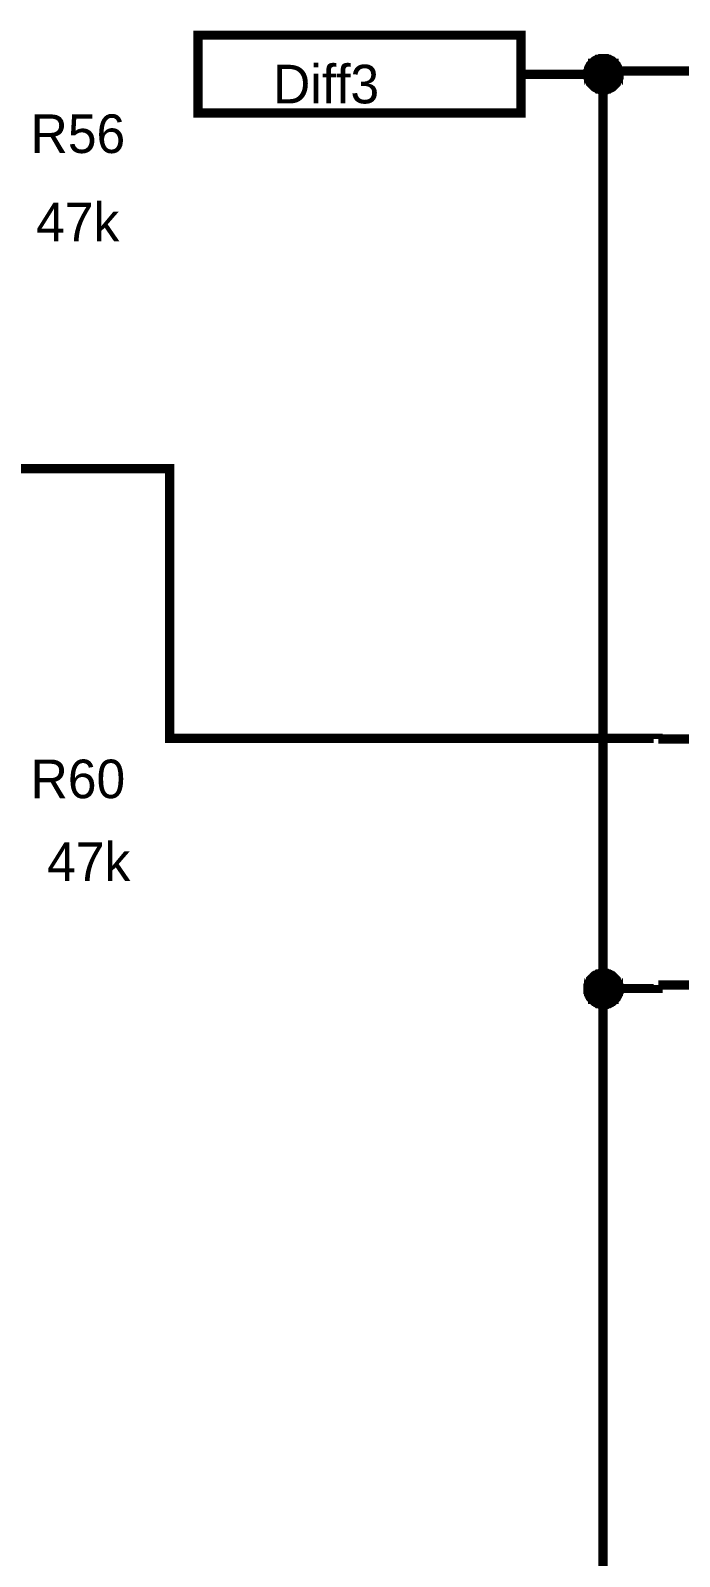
# Model space of a CAD drawing. Header units: millimetres. Extents: x 0 to 800, y 0 to 567.
# Drawn here: x 79.38 to 100.48, y 117.82 to 167.4 of the extents above; entities that cross this region are included whole.
import ezdxf

# ---------------------------------------------------------------- set-up
doc = ezdxf.new("R2010")
doc.units = ezdxf.units.MM
doc.layers.add('Sheet', color=255, linetype='Continuous')

msp = doc.modelspace()

# ---------------------------------------------------------------- linework, layer by layer
at = {"layer": 'Sheet'}
for points, const_width in [([(84.826, 164.721), (84.826, 167.252), (95.331, 167.252), (95.331, 164.721), (84.826, 164.721)], 0.3), ([(84.826, 167.252), (84.826, 164.721), (95.331, 164.721), (95.331, 167.252), (84.826, 167.252), (84.826, 167.252)], 0.0991)]:
    msp.add_lwpolyline(points, close=True, dxfattribs=dict(at, const_width=const_width))
for points, const_width in [([(97.504, 165.975), (97.504, 165.997), (97.504, 166.02), (97.504, 166.064), (97.504, 166.087), (97.526, 166.109), (97.526, 166.132), (97.526, 166.154), (97.549, 166.176), (97.549, 166.199), (97.571, 166.221), (97.571, 166.244), (97.593, 166.266), (97.593, 166.288), (97.616, 166.311), (97.638, 166.333), (97.661, 166.333), (97.661, 166.356), (97.683, 166.378), (97.705, 166.4), (97.728, 166.4), (97.75, 166.423), (97.773, 166.423), (97.795, 166.445), (97.795, 166.445), (97.817, 166.468), (97.862, 166.468), (97.885, 166.468), (97.907, 166.49), (97.929, 166.49), (97.952, 166.49), (97.974, 166.49), (97.997, 166.49)], 0.3), ([(97.504, 165.975), (97.504, 165.997), (97.504, 166.02), (97.504, 166.064), (97.504, 166.087), (97.526, 166.109), (97.526, 166.132), (97.526, 166.154), (97.549, 166.176), (97.549, 166.199), (97.571, 166.221), (97.571, 166.244), (97.593, 166.266), (97.593, 166.288), (97.616, 166.311), (97.638, 166.333), (97.661, 166.333), (97.661, 166.356), (97.683, 166.378), (97.705, 166.4), (97.728, 166.4), (97.75, 166.423), (97.773, 166.423), (97.795, 166.445), (97.795, 166.445), (97.817, 166.468), (97.862, 166.468), (97.885, 166.468), (97.907, 166.49), (97.929, 166.49), (97.952, 166.49), (97.974, 166.49), (97.997, 166.49)], 0.3), ([(97.504, 165.975), (97.504, 165.997), (97.504, 166.02), (97.504, 166.064), (97.504, 166.087), (97.526, 166.109), (97.526, 166.132), (97.526, 166.154), (97.549, 166.176), (97.549, 166.199), (97.571, 166.221), (97.571, 166.244), (97.593, 166.266), (97.593, 166.288), (97.616, 166.311), (97.638, 166.333), (97.661, 166.333), (97.661, 166.356), (97.683, 166.378), (97.705, 166.4), (97.728, 166.4), (97.75, 166.423), (97.773, 166.423), (97.795, 166.445), (97.795, 166.445), (97.817, 166.468), (97.862, 166.468), (97.885, 166.468), (97.907, 166.49), (97.929, 166.49), (97.952, 166.49), (97.974, 166.49), (97.997, 166.49)], 0.3), ([(97.504, 165.975), (97.504, 165.997), (97.504, 166.02), (97.504, 166.064), (97.504, 166.087), (97.526, 166.109), (97.526, 166.132), (97.526, 166.154), (97.549, 166.176), (97.549, 166.199), (97.571, 166.221), (97.571, 166.244), (97.593, 166.266), (97.593, 166.288), (97.616, 166.311), (97.638, 166.333), (97.661, 166.333), (97.661, 166.356), (97.683, 166.378), (97.705, 166.4), (97.728, 166.4), (97.75, 166.423), (97.773, 166.423), (97.795, 166.445), (97.795, 166.445), (97.817, 166.468), (97.862, 166.468), (97.885, 166.468), (97.907, 166.49), (97.929, 166.49), (97.952, 166.49), (97.974, 166.49), (97.997, 166.49)], 0.3), ([(97.997, 166.49), (97.997, 166.49)], 0.3), ([(97.997, 166.49), (98.019, 166.49), (98.041, 166.49), (98.086, 166.49), (98.109, 166.49), (98.131, 166.468), (98.153, 166.468), (98.176, 166.468), (98.198, 166.445), (98.221, 166.445), (98.243, 166.423), (98.265, 166.423), (98.288, 166.4), (98.31, 166.4), (98.333, 166.378), (98.355, 166.356), (98.355, 166.333), (98.377, 166.333), (98.4, 166.311), (98.422, 166.288), (98.422, 166.266), (98.445, 166.244), (98.445, 166.221), (98.467, 166.199), (98.467, 166.176), (98.489, 166.154), (98.489, 166.132), (98.489, 166.109), (98.512, 166.087), (98.512, 166.064), (98.512, 166.02), (98.512, 165.997), (98.512, 165.975)], 0.3), ([(97.997, 166.49), (97.997, 166.49)], 0.3), ([(97.997, 166.49), (98.019, 166.49), (98.041, 166.49), (98.086, 166.49), (98.109, 166.49), (98.131, 166.468), (98.153, 166.468), (98.176, 166.468), (98.198, 166.445), (98.221, 166.445), (98.243, 166.423), (98.265, 166.423), (98.288, 166.4), (98.31, 166.4), (98.333, 166.378), (98.355, 166.356), (98.355, 166.333), (98.377, 166.333), (98.4, 166.311), (98.422, 166.288), (98.422, 166.266), (98.445, 166.244), (98.445, 166.221), (98.467, 166.199), (98.467, 166.176), (98.489, 166.154), (98.489, 166.132), (98.489, 166.109), (98.512, 166.087), (98.512, 166.064), (98.512, 166.02), (98.512, 165.997), (98.512, 165.975)], 0.3), ([(97.997, 166.49), (97.997, 166.49)], 0.3), ([(97.997, 166.49), (98.019, 166.49), (98.041, 166.49), (98.086, 166.49), (98.109, 166.49), (98.131, 166.468), (98.153, 166.468), (98.176, 166.468), (98.198, 166.445), (98.221, 166.445), (98.243, 166.423), (98.265, 166.423), (98.288, 166.4), (98.31, 166.4), (98.333, 166.378), (98.355, 166.356), (98.355, 166.333), (98.377, 166.333), (98.4, 166.311), (98.422, 166.288), (98.422, 166.266), (98.445, 166.244), (98.445, 166.221), (98.467, 166.199), (98.467, 166.176), (98.489, 166.154), (98.489, 166.132), (98.489, 166.109), (98.512, 166.087), (98.512, 166.064), (98.512, 166.02), (98.512, 165.997), (98.512, 165.975)], 0.3), ([(97.997, 166.49), (97.997, 166.49)], 0.3), ([(97.997, 166.49), (98.019, 166.49), (98.041, 166.49), (98.086, 166.49), (98.109, 166.49), (98.131, 166.468), (98.153, 166.468), (98.176, 166.468), (98.198, 166.445), (98.221, 166.445), (98.243, 166.423), (98.265, 166.423), (98.288, 166.4), (98.31, 166.4), (98.333, 166.378), (98.355, 166.356), (98.355, 166.333), (98.377, 166.333), (98.4, 166.311), (98.422, 166.288), (98.422, 166.266), (98.445, 166.244), (98.445, 166.221), (98.467, 166.199), (98.467, 166.176), (98.489, 166.154), (98.489, 166.132), (98.489, 166.109), (98.512, 166.087), (98.512, 166.064), (98.512, 166.02), (98.512, 165.997), (98.512, 165.975)], 0.3), ([(95.331, 165.975), (97.997, 165.975), (98.265, 165.975), (98.265, 166.087), (103.552, 166.087)], 0.3), ([(97.997, 165.482), (97.974, 165.482), (97.952, 165.482), (97.929, 165.482), (97.907, 165.482), (97.885, 165.504), (97.862, 165.504), (97.817, 165.504), (97.795, 165.527), (97.795, 165.527), (97.773, 165.549), (97.75, 165.549), (97.728, 165.572), (97.705, 165.572), (97.683, 165.594), (97.661, 165.616), (97.661, 165.616), (97.638, 165.639), (97.616, 165.661), (97.593, 165.684), (97.593, 165.706), (97.571, 165.728), (97.571, 165.751), (97.549, 165.773), (97.549, 165.796), (97.526, 165.796), (97.526, 165.84), (97.526, 165.863), (97.504, 165.885), (97.504, 165.908), (97.504, 165.93), (97.504, 165.952), (97.504, 165.975)], 0.3), ([(97.504, 165.975), (97.504, 165.975)], 0.3), ([(97.997, 165.482), (97.974, 165.482), (97.952, 165.482), (97.929, 165.482), (97.907, 165.482), (97.885, 165.504), (97.862, 165.504), (97.817, 165.504), (97.795, 165.527), (97.795, 165.527), (97.773, 165.549), (97.75, 165.549), (97.728, 165.572), (97.705, 165.572), (97.683, 165.594), (97.661, 165.616), (97.661, 165.616), (97.638, 165.639), (97.616, 165.661), (97.593, 165.684), (97.593, 165.706), (97.571, 165.728), (97.571, 165.751), (97.549, 165.773), (97.549, 165.796), (97.526, 165.796), (97.526, 165.84), (97.526, 165.863), (97.504, 165.885), (97.504, 165.908), (97.504, 165.93), (97.504, 165.952), (97.504, 165.975)], 0.3), ([(97.504, 165.975), (97.504, 165.975)], 0.3), ([(97.997, 165.482), (97.974, 165.482), (97.952, 165.482), (97.929, 165.482), (97.907, 165.482), (97.885, 165.504), (97.862, 165.504), (97.817, 165.504), (97.795, 165.527), (97.795, 165.527), (97.773, 165.549), (97.75, 165.549), (97.728, 165.572), (97.705, 165.572), (97.683, 165.594), (97.661, 165.616), (97.661, 165.616), (97.638, 165.639), (97.616, 165.661), (97.593, 165.684), (97.593, 165.706), (97.571, 165.728), (97.571, 165.751), (97.549, 165.773), (97.549, 165.796), (97.526, 165.796), (97.526, 165.84), (97.526, 165.863), (97.504, 165.885), (97.504, 165.908), (97.504, 165.93), (97.504, 165.952), (97.504, 165.975)], 0.3), ([(97.504, 165.975), (97.504, 165.975)], 0.3), ([(97.997, 165.482), (97.974, 165.482), (97.952, 165.482), (97.929, 165.482), (97.907, 165.482), (97.885, 165.504), (97.862, 165.504), (97.817, 165.504), (97.795, 165.527), (97.795, 165.527), (97.773, 165.549), (97.75, 165.549), (97.728, 165.572), (97.705, 165.572), (97.683, 165.594), (97.661, 165.616), (97.661, 165.616), (97.638, 165.639), (97.616, 165.661), (97.593, 165.684), (97.593, 165.706), (97.571, 165.728), (97.571, 165.751), (97.549, 165.773), (97.549, 165.796), (97.526, 165.796), (97.526, 165.84), (97.526, 165.863), (97.504, 165.885), (97.504, 165.908), (97.504, 165.93), (97.504, 165.952), (97.504, 165.975)], 0.3), ([(97.504, 165.975), (97.504, 165.975)], 0.3), ([(97.504, 165.975), (97.504, 165.997), (97.504, 166.02), (97.504, 166.064), (97.504, 166.087), (97.526, 166.109), (97.526, 166.132), (97.526, 166.154), (97.549, 166.176), (97.549, 166.199), (97.571, 166.221), (97.571, 166.244), (97.593, 166.266), (97.593, 166.288), (97.616, 166.311), (97.638, 166.333), (97.661, 166.333), (97.661, 166.356), (97.683, 166.378), (97.705, 166.4), (97.728, 166.4), (97.75, 166.423), (97.773, 166.423), (97.795, 166.445), (97.795, 166.445), (97.817, 166.468), (97.862, 166.468), (97.885, 166.468), (97.907, 166.49), (97.929, 166.49), (97.952, 166.49), (97.974, 166.49), (97.997, 166.49)], 0.0991), ([(97.504, 165.975), (97.504, 165.997), (97.504, 166.02), (97.504, 166.064), (97.504, 166.087), (97.526, 166.109), (97.526, 166.132), (97.526, 166.154), (97.549, 166.176), (97.549, 166.199), (97.571, 166.221), (97.571, 166.244), (97.593, 166.266), (97.593, 166.288), (97.616, 166.311), (97.638, 166.333), (97.661, 166.333), (97.661, 166.356), (97.683, 166.378), (97.705, 166.4), (97.728, 166.4), (97.75, 166.423), (97.773, 166.423), (97.795, 166.445), (97.795, 166.445), (97.817, 166.468), (97.862, 166.468), (97.885, 166.468), (97.907, 166.49), (97.929, 166.49), (97.952, 166.49), (97.974, 166.49), (97.997, 166.49)], 0.0991), ([(97.504, 165.975), (97.504, 165.997), (97.504, 166.02), (97.504, 166.064), (97.504, 166.087), (97.526, 166.109), (97.526, 166.132), (97.526, 166.154), (97.549, 166.176), (97.549, 166.199), (97.571, 166.221), (97.571, 166.244), (97.593, 166.266), (97.593, 166.288), (97.616, 166.311), (97.638, 166.333), (97.661, 166.333), (97.661, 166.356), (97.683, 166.378), (97.705, 166.4), (97.728, 166.4), (97.75, 166.423), (97.773, 166.423), (97.795, 166.445), (97.795, 166.445), (97.817, 166.468), (97.862, 166.468), (97.885, 166.468), (97.907, 166.49), (97.929, 166.49), (97.952, 166.49), (97.974, 166.49), (97.997, 166.49)], 0.0991), ([(97.504, 165.975), (97.504, 165.997), (97.504, 166.02), (97.504, 166.064), (97.504, 166.087), (97.526, 166.109), (97.526, 166.132), (97.526, 166.154), (97.549, 166.176), (97.549, 166.199), (97.571, 166.221), (97.571, 166.244), (97.593, 166.266), (97.593, 166.288), (97.616, 166.311), (97.638, 166.333), (97.661, 166.333), (97.661, 166.356), (97.683, 166.378), (97.705, 166.4), (97.728, 166.4), (97.75, 166.423), (97.773, 166.423), (97.795, 166.445), (97.795, 166.445), (97.817, 166.468), (97.862, 166.468), (97.885, 166.468), (97.907, 166.49), (97.929, 166.49), (97.952, 166.49), (97.974, 166.49), (97.997, 166.49)], 0.0991), ([(98.512, 165.975), (98.512, 165.952), (98.512, 165.93), (98.512, 165.908), (98.512, 165.885), (98.489, 165.863), (98.489, 165.84), (98.489, 165.796), (98.467, 165.796), (98.467, 165.773), (98.445, 165.751), (98.445, 165.728), (98.422, 165.706), (98.422, 165.684), (98.4, 165.661), (98.377, 165.639), (98.355, 165.616), (98.355, 165.616), (98.333, 165.594), (98.31, 165.572), (98.288, 165.572), (98.265, 165.549), (98.243, 165.549), (98.221, 165.527), (98.198, 165.527), (98.176, 165.504), (98.153, 165.504), (98.131, 165.504), (98.109, 165.482), (98.086, 165.482), (98.041, 165.482), (98.019, 165.482), (97.997, 165.482)], 0.3), ([(97.997, 165.975), (97.997, 136.274)], 0.3), ([(98.512, 165.975), (98.512, 165.952), (98.512, 165.93), (98.512, 165.908), (98.512, 165.885), (98.489, 165.863), (98.489, 165.84), (98.489, 165.796), (98.467, 165.796), (98.467, 165.773), (98.445, 165.751), (98.445, 165.728), (98.422, 165.706), (98.422, 165.684), (98.4, 165.661), (98.377, 165.639), (98.355, 165.616), (98.355, 165.616), (98.333, 165.594), (98.31, 165.572), (98.288, 165.572), (98.265, 165.549), (98.243, 165.549), (98.221, 165.527), (98.198, 165.527), (98.176, 165.504), (98.153, 165.504), (98.131, 165.504), (98.109, 165.482), (98.086, 165.482), (98.041, 165.482), (98.019, 165.482), (97.997, 165.482)], 0.3), ([(98.512, 165.975), (98.512, 165.952), (98.512, 165.93), (98.512, 165.908), (98.512, 165.885), (98.489, 165.863), (98.489, 165.84), (98.489, 165.796), (98.467, 165.796), (98.467, 165.773), (98.445, 165.751), (98.445, 165.728), (98.422, 165.706), (98.422, 165.684), (98.4, 165.661), (98.377, 165.639), (98.355, 165.616), (98.355, 165.616), (98.333, 165.594), (98.31, 165.572), (98.288, 165.572), (98.265, 165.549), (98.243, 165.549), (98.221, 165.527), (98.198, 165.527), (98.176, 165.504), (98.153, 165.504), (98.131, 165.504), (98.109, 165.482), (98.086, 165.482), (98.041, 165.482), (98.019, 165.482), (97.997, 165.482)], 0.3), ([(98.512, 165.975), (98.512, 165.952), (98.512, 165.93), (98.512, 165.908), (98.512, 165.885), (98.489, 165.863), (98.489, 165.84), (98.489, 165.796), (98.467, 165.796), (98.467, 165.773), (98.445, 165.751), (98.445, 165.728), (98.422, 165.706), (98.422, 165.684), (98.4, 165.661), (98.377, 165.639), (98.355, 165.616), (98.355, 165.616), (98.333, 165.594), (98.31, 165.572), (98.288, 165.572), (98.265, 165.549), (98.243, 165.549), (98.221, 165.527), (98.198, 165.527), (98.176, 165.504), (98.153, 165.504), (98.131, 165.504), (98.109, 165.482), (98.086, 165.482), (98.041, 165.482), (98.019, 165.482), (97.997, 165.482)], 0.3), ([(97.997, 166.49), (97.997, 166.49)], 0.0991), ([(97.997, 166.49), (98.019, 166.49), (98.041, 166.49), (98.086, 166.49), (98.109, 166.49), (98.131, 166.468), (98.153, 166.468), (98.176, 166.468), (98.198, 166.445), (98.221, 166.445), (98.243, 166.423), (98.265, 166.423), (98.288, 166.4), (98.31, 166.4), (98.333, 166.378), (98.355, 166.356), (98.355, 166.333), (98.377, 166.333), (98.4, 166.311), (98.422, 166.288), (98.422, 166.266), (98.445, 166.244), (98.445, 166.221), (98.467, 166.199), (98.467, 166.176), (98.489, 166.154), (98.489, 166.132), (98.489, 166.109), (98.512, 166.087), (98.512, 166.064), (98.512, 166.02), (98.512, 165.997), (98.512, 165.975)], 0.0991), ([(97.997, 166.49), (97.997, 166.49)], 0.0991), ([(97.997, 166.49), (98.019, 166.49), (98.041, 166.49), (98.086, 166.49), (98.109, 166.49), (98.131, 166.468), (98.153, 166.468), (98.176, 166.468), (98.198, 166.445), (98.221, 166.445), (98.243, 166.423), (98.265, 166.423), (98.288, 166.4), (98.31, 166.4), (98.333, 166.378), (98.355, 166.356), (98.355, 166.333), (98.377, 166.333), (98.4, 166.311), (98.422, 166.288), (98.422, 166.266), (98.445, 166.244), (98.445, 166.221), (98.467, 166.199), (98.467, 166.176), (98.489, 166.154), (98.489, 166.132), (98.489, 166.109), (98.512, 166.087), (98.512, 166.064), (98.512, 166.02), (98.512, 165.997), (98.512, 165.975)], 0.0991), ([(97.997, 166.49), (97.997, 166.49)], 0.0991), ([(97.997, 166.49), (98.019, 166.49), (98.041, 166.49), (98.086, 166.49), (98.109, 166.49), (98.131, 166.468), (98.153, 166.468), (98.176, 166.468), (98.198, 166.445), (98.221, 166.445), (98.243, 166.423), (98.265, 166.423), (98.288, 166.4), (98.31, 166.4), (98.333, 166.378), (98.355, 166.356), (98.355, 166.333), (98.377, 166.333), (98.4, 166.311), (98.422, 166.288), (98.422, 166.266), (98.445, 166.244), (98.445, 166.221), (98.467, 166.199), (98.467, 166.176), (98.489, 166.154), (98.489, 166.132), (98.489, 166.109), (98.512, 166.087), (98.512, 166.064), (98.512, 166.02), (98.512, 165.997), (98.512, 165.975)], 0.0991), ([(97.997, 166.49), (97.997, 166.49)], 0.0991), ([(97.997, 166.49), (98.019, 166.49), (98.041, 166.49), (98.086, 166.49), (98.109, 166.49), (98.131, 166.468), (98.153, 166.468), (98.176, 166.468), (98.198, 166.445), (98.221, 166.445), (98.243, 166.423), (98.265, 166.423), (98.288, 166.4), (98.31, 166.4), (98.333, 166.378), (98.355, 166.356), (98.355, 166.333), (98.377, 166.333), (98.4, 166.311), (98.422, 166.288), (98.422, 166.266), (98.445, 166.244), (98.445, 166.221), (98.467, 166.199), (98.467, 166.176), (98.489, 166.154), (98.489, 166.132), (98.489, 166.109), (98.512, 166.087), (98.512, 166.064), (98.512, 166.02), (98.512, 165.997), (98.512, 165.975)], 0.0991), ([(98.512, 165.975), (98.512, 165.975), (98.512, 165.975), (98.512, 165.975), (98.512, 165.975), (98.512, 165.975), (98.512, 165.975), (98.512, 165.975), (98.512, 165.975), (98.512, 165.975), (98.512, 165.975), (98.512, 165.975), (98.512, 165.975), (98.512, 165.975), (98.512, 165.975), (98.512, 165.975), (98.512, 165.975), (98.512, 165.975), (98.512, 165.975), (98.512, 165.975), (98.512, 165.975), (98.512, 165.975), (98.512, 165.975), (98.512, 165.975), (98.512, 165.975), (98.512, 165.975), (98.512, 165.975), (98.512, 165.975), (98.512, 165.975), (98.512, 165.975), (98.512, 165.975), (98.512, 165.975), (98.512, 165.975)], 0.3), ([(98.512, 165.975), (98.512, 165.975)], 0.3), ([(98.512, 165.975), (98.512, 165.975), (98.512, 165.975), (98.512, 165.975), (98.512, 165.975), (98.512, 165.975), (98.512, 165.975), (98.512, 165.975), (98.512, 165.975), (98.512, 165.975), (98.512, 165.975), (98.512, 165.975), (98.512, 165.975), (98.512, 165.975), (98.512, 165.975), (98.512, 165.975), (98.512, 165.975), (98.512, 165.975), (98.512, 165.975), (98.512, 165.975), (98.512, 165.975), (98.512, 165.975), (98.512, 165.975), (98.512, 165.975), (98.512, 165.975), (98.512, 165.975), (98.512, 165.975), (98.512, 165.975), (98.512, 165.975), (98.512, 165.975), (98.512, 165.975), (98.512, 165.975), (98.512, 165.975)], 0.3), ([(98.512, 165.975), (98.512, 165.975)], 0.3), ([(98.512, 165.975), (98.512, 165.975), (98.512, 165.975), (98.512, 165.975), (98.512, 165.975), (98.512, 165.975), (98.512, 165.975), (98.512, 165.975), (98.512, 165.975), (98.512, 165.975), (98.512, 165.975), (98.512, 165.975), (98.512, 165.975), (98.512, 165.975), (98.512, 165.975), (98.512, 165.975), (98.512, 165.975), (98.512, 165.975), (98.512, 165.975), (98.512, 165.975), (98.512, 165.975), (98.512, 165.975), (98.512, 165.975), (98.512, 165.975), (98.512, 165.975), (98.512, 165.975), (98.512, 165.975), (98.512, 165.975), (98.512, 165.975), (98.512, 165.975), (98.512, 165.975), (98.512, 165.975), (98.512, 165.975)], 0.3), ([(98.512, 165.975), (98.512, 165.975)], 0.3), ([(98.512, 165.975), (98.512, 165.975), (98.512, 165.975), (98.512, 165.975), (98.512, 165.975), (98.512, 165.975), (98.512, 165.975), (98.512, 165.975), (98.512, 165.975), (98.512, 165.975), (98.512, 165.975), (98.512, 165.975), (98.512, 165.975), (98.512, 165.975), (98.512, 165.975), (98.512, 165.975), (98.512, 165.975), (98.512, 165.975), (98.512, 165.975), (98.512, 165.975), (98.512, 165.975), (98.512, 165.975), (98.512, 165.975), (98.512, 165.975), (98.512, 165.975), (98.512, 165.975), (98.512, 165.975), (98.512, 165.975), (98.512, 165.975), (98.512, 165.975), (98.512, 165.975), (98.512, 165.975), (98.512, 165.975)], 0.3), ([(98.512, 165.975), (98.512, 165.975)], 0.3), ([(97.997, 165.482), (97.974, 165.482), (97.952, 165.482), (97.929, 165.482), (97.907, 165.482), (97.885, 165.504), (97.862, 165.504), (97.817, 165.504), (97.795, 165.527), (97.795, 165.527), (97.773, 165.549), (97.75, 165.549), (97.728, 165.572), (97.705, 165.572), (97.683, 165.594), (97.661, 165.616), (97.661, 165.616), (97.638, 165.639), (97.616, 165.661), (97.593, 165.684), (97.593, 165.706), (97.571, 165.728), (97.571, 165.751), (97.549, 165.773), (97.549, 165.796), (97.526, 165.796), (97.526, 165.84), (97.526, 165.863), (97.504, 165.885), (97.504, 165.908), (97.504, 165.93), (97.504, 165.952), (97.504, 165.975)], 0.0991), ([(97.504, 165.975), (97.504, 165.975)], 0.0991), ([(97.997, 165.482), (97.974, 165.482), (97.952, 165.482), (97.929, 165.482), (97.907, 165.482), (97.885, 165.504), (97.862, 165.504), (97.817, 165.504), (97.795, 165.527), (97.795, 165.527), (97.773, 165.549), (97.75, 165.549), (97.728, 165.572), (97.705, 165.572), (97.683, 165.594), (97.661, 165.616), (97.661, 165.616), (97.638, 165.639), (97.616, 165.661), (97.593, 165.684), (97.593, 165.706), (97.571, 165.728), (97.571, 165.751), (97.549, 165.773), (97.549, 165.796), (97.526, 165.796), (97.526, 165.84), (97.526, 165.863), (97.504, 165.885), (97.504, 165.908), (97.504, 165.93), (97.504, 165.952), (97.504, 165.975)], 0.0991), ([(97.504, 165.975), (97.504, 165.975)], 0.0991), ([(97.997, 165.482), (97.974, 165.482), (97.952, 165.482), (97.929, 165.482), (97.907, 165.482), (97.885, 165.504), (97.862, 165.504), (97.817, 165.504), (97.795, 165.527), (97.795, 165.527), (97.773, 165.549), (97.75, 165.549), (97.728, 165.572), (97.705, 165.572), (97.683, 165.594), (97.661, 165.616), (97.661, 165.616), (97.638, 165.639), (97.616, 165.661), (97.593, 165.684), (97.593, 165.706), (97.571, 165.728), (97.571, 165.751), (97.549, 165.773), (97.549, 165.796), (97.526, 165.796), (97.526, 165.84), (97.526, 165.863), (97.504, 165.885), (97.504, 165.908), (97.504, 165.93), (97.504, 165.952), (97.504, 165.975)], 0.0991), ([(97.504, 165.975), (97.504, 165.975)], 0.0991), ([(97.997, 165.482), (97.974, 165.482), (97.952, 165.482), (97.929, 165.482), (97.907, 165.482), (97.885, 165.504), (97.862, 165.504), (97.817, 165.504), (97.795, 165.527), (97.795, 165.527), (97.773, 165.549), (97.75, 165.549), (97.728, 165.572), (97.705, 165.572), (97.683, 165.594), (97.661, 165.616), (97.661, 165.616), (97.638, 165.639), (97.616, 165.661), (97.593, 165.684), (97.593, 165.706), (97.571, 165.728), (97.571, 165.751), (97.549, 165.773), (97.549, 165.796), (97.526, 165.796), (97.526, 165.84), (97.526, 165.863), (97.504, 165.885), (97.504, 165.908), (97.504, 165.93), (97.504, 165.952), (97.504, 165.975)], 0.0991), ([(97.504, 165.975), (97.504, 165.975)], 0.0991), ([(98.512, 165.975), (98.512, 165.952), (98.512, 165.93), (98.512, 165.908), (98.512, 165.885), (98.489, 165.863), (98.489, 165.84), (98.489, 165.796), (98.467, 165.796), (98.467, 165.773), (98.445, 165.751), (98.445, 165.728), (98.422, 165.706), (98.422, 165.684), (98.4, 165.661), (98.377, 165.639), (98.355, 165.616), (98.355, 165.616), (98.333, 165.594), (98.31, 165.572), (98.288, 165.572), (98.265, 165.549), (98.243, 165.549), (98.221, 165.527), (98.198, 165.527), (98.176, 165.504), (98.153, 165.504), (98.131, 165.504), (98.109, 165.482), (98.086, 165.482), (98.041, 165.482), (98.019, 165.482), (97.997, 165.482)], 0.0991), ([(98.512, 165.975), (98.512, 165.952), (98.512, 165.93), (98.512, 165.908), (98.512, 165.885), (98.489, 165.863), (98.489, 165.84), (98.489, 165.796), (98.467, 165.796), (98.467, 165.773), (98.445, 165.751), (98.445, 165.728), (98.422, 165.706), (98.422, 165.684), (98.4, 165.661), (98.377, 165.639), (98.355, 165.616), (98.355, 165.616), (98.333, 165.594), (98.31, 165.572), (98.288, 165.572), (98.265, 165.549), (98.243, 165.549), (98.221, 165.527), (98.198, 165.527), (98.176, 165.504), (98.153, 165.504), (98.131, 165.504), (98.109, 165.482), (98.086, 165.482), (98.041, 165.482), (98.019, 165.482), (97.997, 165.482)], 0.0991), ([(98.512, 165.975), (98.512, 165.952), (98.512, 165.93), (98.512, 165.908), (98.512, 165.885), (98.489, 165.863), (98.489, 165.84), (98.489, 165.796), (98.467, 165.796), (98.467, 165.773), (98.445, 165.751), (98.445, 165.728), (98.422, 165.706), (98.422, 165.684), (98.4, 165.661), (98.377, 165.639), (98.355, 165.616), (98.355, 165.616), (98.333, 165.594), (98.31, 165.572), (98.288, 165.572), (98.265, 165.549), (98.243, 165.549), (98.221, 165.527), (98.198, 165.527), (98.176, 165.504), (98.153, 165.504), (98.131, 165.504), (98.109, 165.482), (98.086, 165.482), (98.041, 165.482), (98.019, 165.482), (97.997, 165.482)], 0.0991), ([(98.512, 165.975), (98.512, 165.952), (98.512, 165.93), (98.512, 165.908), (98.512, 165.885), (98.489, 165.863), (98.489, 165.84), (98.489, 165.796), (98.467, 165.796), (98.467, 165.773), (98.445, 165.751), (98.445, 165.728), (98.422, 165.706), (98.422, 165.684), (98.4, 165.661), (98.377, 165.639), (98.355, 165.616), (98.355, 165.616), (98.333, 165.594), (98.31, 165.572), (98.288, 165.572), (98.265, 165.549), (98.243, 165.549), (98.221, 165.527), (98.198, 165.527), (98.176, 165.504), (98.153, 165.504), (98.131, 165.504), (98.109, 165.482), (98.086, 165.482), (98.041, 165.482), (98.019, 165.482), (97.997, 165.482)], 0.0991), ([(98.512, 165.975), (98.512, 165.975), (98.512, 165.975), (98.512, 165.975), (98.512, 165.975), (98.512, 165.975), (98.512, 165.975), (98.512, 165.975), (98.512, 165.975), (98.512, 165.975), (98.512, 165.975), (98.512, 165.975), (98.512, 165.975), (98.512, 165.975), (98.512, 165.975), (98.512, 165.975), (98.512, 165.975), (98.512, 165.975), (98.512, 165.975), (98.512, 165.975), (98.512, 165.975), (98.512, 165.975), (98.512, 165.975), (98.512, 165.975), (98.512, 165.975), (98.512, 165.975), (98.512, 165.975), (98.512, 165.975), (98.512, 165.975), (98.512, 165.975), (98.512, 165.975), (98.512, 165.975), (98.512, 165.975)], 0.0991), ([(98.512, 165.975), (98.512, 165.975)], 0.0991), ([(98.512, 165.975), (98.512, 165.975), (98.512, 165.975), (98.512, 165.975), (98.512, 165.975), (98.512, 165.975), (98.512, 165.975), (98.512, 165.975), (98.512, 165.975), (98.512, 165.975), (98.512, 165.975), (98.512, 165.975), (98.512, 165.975), (98.512, 165.975), (98.512, 165.975), (98.512, 165.975), (98.512, 165.975), (98.512, 165.975), (98.512, 165.975), (98.512, 165.975), (98.512, 165.975), (98.512, 165.975), (98.512, 165.975), (98.512, 165.975), (98.512, 165.975), (98.512, 165.975), (98.512, 165.975), (98.512, 165.975), (98.512, 165.975), (98.512, 165.975), (98.512, 165.975), (98.512, 165.975), (98.512, 165.975)], 0.0991), ([(98.512, 165.975), (98.512, 165.975)], 0.0991), ([(98.512, 165.975), (98.512, 165.975), (98.512, 165.975), (98.512, 165.975), (98.512, 165.975), (98.512, 165.975), (98.512, 165.975), (98.512, 165.975), (98.512, 165.975), (98.512, 165.975), (98.512, 165.975), (98.512, 165.975), (98.512, 165.975), (98.512, 165.975), (98.512, 165.975), (98.512, 165.975), (98.512, 165.975), (98.512, 165.975), (98.512, 165.975), (98.512, 165.975), (98.512, 165.975), (98.512, 165.975), (98.512, 165.975), (98.512, 165.975), (98.512, 165.975), (98.512, 165.975), (98.512, 165.975), (98.512, 165.975), (98.512, 165.975), (98.512, 165.975), (98.512, 165.975), (98.512, 165.975), (98.512, 165.975)], 0.0991), ([(98.512, 165.975), (98.512, 165.975)], 0.0991), ([(98.512, 165.975), (98.512, 165.975), (98.512, 165.975), (98.512, 165.975), (98.512, 165.975), (98.512, 165.975), (98.512, 165.975), (98.512, 165.975), (98.512, 165.975), (98.512, 165.975), (98.512, 165.975), (98.512, 165.975), (98.512, 165.975), (98.512, 165.975), (98.512, 165.975), (98.512, 165.975), (98.512, 165.975), (98.512, 165.975), (98.512, 165.975), (98.512, 165.975), (98.512, 165.975), (98.512, 165.975), (98.512, 165.975), (98.512, 165.975), (98.512, 165.975), (98.512, 165.975), (98.512, 165.975), (98.512, 165.975), (98.512, 165.975), (98.512, 165.975), (98.512, 165.975), (98.512, 165.975), (98.512, 165.975)], 0.0991), ([(98.512, 165.975), (98.512, 165.975)], 0.0991), ([(99.789, 144.382), (99.789, 144.405), (83.907, 144.405), (83.907, 153.163), (77.837, 153.163)], 0.3), ([(104.291, 144.382), (99.789, 144.382)], 0.3), ([(97.504, 136.274), (97.504, 136.296), (97.504, 136.319), (97.504, 136.341), (97.504, 136.364), (97.526, 136.386), (97.526, 136.408), (97.526, 136.453), (97.549, 136.453), (97.549, 136.476), (97.571, 136.498), (97.571, 136.52), (97.593, 136.543), (97.593, 136.565), (97.616, 136.588), (97.638, 136.61), (97.661, 136.632), (97.661, 136.632), (97.683, 136.655), (97.705, 136.677), (97.728, 136.677), (97.75, 136.7), (97.773, 136.7), (97.795, 136.722), (97.795, 136.722), (97.817, 136.744), (97.862, 136.744), (97.885, 136.744), (97.907, 136.767), (97.929, 136.767), (97.952, 136.767), (97.974, 136.767), (97.997, 136.767)], 0.3), ([(97.504, 136.274), (97.504, 136.296), (97.504, 136.319), (97.504, 136.341), (97.504, 136.364), (97.526, 136.386), (97.526, 136.408), (97.526, 136.453), (97.549, 136.453), (97.549, 136.476), (97.571, 136.498), (97.571, 136.52), (97.593, 136.543), (97.593, 136.565), (97.616, 136.588), (97.638, 136.61), (97.661, 136.632), (97.661, 136.632), (97.683, 136.655), (97.705, 136.677), (97.728, 136.677), (97.75, 136.7), (97.773, 136.7), (97.795, 136.722), (97.795, 136.722), (97.817, 136.744), (97.862, 136.744), (97.885, 136.744), (97.907, 136.767), (97.929, 136.767), (97.952, 136.767), (97.974, 136.767), (97.997, 136.767)], 0.3), ([(97.504, 136.274), (97.504, 136.296), (97.504, 136.319), (97.504, 136.341), (97.504, 136.364), (97.526, 136.386), (97.526, 136.408), (97.526, 136.453), (97.549, 136.453), (97.549, 136.476), (97.571, 136.498), (97.571, 136.52), (97.593, 136.543), (97.593, 136.565), (97.616, 136.588), (97.638, 136.61), (97.661, 136.632), (97.661, 136.632), (97.683, 136.655), (97.705, 136.677), (97.728, 136.677), (97.75, 136.7), (97.773, 136.7), (97.795, 136.722), (97.795, 136.722), (97.817, 136.744), (97.862, 136.744), (97.885, 136.744), (97.907, 136.767), (97.929, 136.767), (97.952, 136.767), (97.974, 136.767), (97.997, 136.767)], 0.3), ([(97.504, 136.274), (97.504, 136.296), (97.504, 136.319), (97.504, 136.341), (97.504, 136.364), (97.526, 136.386), (97.526, 136.408), (97.526, 136.453), (97.549, 136.453), (97.549, 136.476), (97.571, 136.498), (97.571, 136.52), (97.593, 136.543), (97.593, 136.565), (97.616, 136.588), (97.638, 136.61), (97.661, 136.632), (97.661, 136.632), (97.683, 136.655), (97.705, 136.677), (97.728, 136.677), (97.75, 136.7), (97.773, 136.7), (97.795, 136.722), (97.795, 136.722), (97.817, 136.744), (97.862, 136.744), (97.885, 136.744), (97.907, 136.767), (97.929, 136.767), (97.952, 136.767), (97.974, 136.767), (97.997, 136.767)], 0.3), ([(97.997, 136.767), (97.997, 136.767)], 0.3), ([(97.997, 136.767), (98.019, 136.767), (98.041, 136.767), (98.086, 136.767), (98.109, 136.767), (98.131, 136.744), (98.153, 136.744), (98.176, 136.744), (98.198, 136.722), (98.221, 136.722), (98.243, 136.7), (98.265, 136.7), (98.288, 136.677), (98.31, 136.677), (98.333, 136.655), (98.355, 136.632), (98.355, 136.632), (98.377, 136.61), (98.4, 136.588), (98.422, 136.565), (98.422, 136.543), (98.445, 136.52), (98.445, 136.498), (98.467, 136.476), (98.467, 136.453), (98.489, 136.453), (98.489, 136.408), (98.489, 136.386), (98.512, 136.364), (98.512, 136.341), (98.512, 136.319), (98.512, 136.296), (98.512, 136.274)], 0.3), ([(97.997, 136.767), (97.997, 136.767)], 0.3), ([(97.997, 136.767), (98.019, 136.767), (98.041, 136.767), (98.086, 136.767), (98.109, 136.767), (98.131, 136.744), (98.153, 136.744), (98.176, 136.744), (98.198, 136.722), (98.221, 136.722), (98.243, 136.7), (98.265, 136.7), (98.288, 136.677), (98.31, 136.677), (98.333, 136.655), (98.355, 136.632), (98.355, 136.632), (98.377, 136.61), (98.4, 136.588), (98.422, 136.565), (98.422, 136.543), (98.445, 136.52), (98.445, 136.498), (98.467, 136.476), (98.467, 136.453), (98.489, 136.453), (98.489, 136.408), (98.489, 136.386), (98.512, 136.364), (98.512, 136.341), (98.512, 136.319), (98.512, 136.296), (98.512, 136.274)], 0.3), ([(97.997, 136.767), (97.997, 136.767)], 0.3), ([(97.997, 136.767), (98.019, 136.767), (98.041, 136.767), (98.086, 136.767), (98.109, 136.767), (98.131, 136.744), (98.153, 136.744), (98.176, 136.744), (98.198, 136.722), (98.221, 136.722), (98.243, 136.7), (98.265, 136.7), (98.288, 136.677), (98.31, 136.677), (98.333, 136.655), (98.355, 136.632), (98.355, 136.632), (98.377, 136.61), (98.4, 136.588), (98.422, 136.565), (98.422, 136.543), (98.445, 136.52), (98.445, 136.498), (98.467, 136.476), (98.467, 136.453), (98.489, 136.453), (98.489, 136.408), (98.489, 136.386), (98.512, 136.364), (98.512, 136.341), (98.512, 136.319), (98.512, 136.296), (98.512, 136.274)], 0.3), ([(97.997, 136.767), (97.997, 136.767)], 0.3), ([(97.997, 136.767), (98.019, 136.767), (98.041, 136.767), (98.086, 136.767), (98.109, 136.767), (98.131, 136.744), (98.153, 136.744), (98.176, 136.744), (98.198, 136.722), (98.221, 136.722), (98.243, 136.7), (98.265, 136.7), (98.288, 136.677), (98.31, 136.677), (98.333, 136.655), (98.355, 136.632), (98.355, 136.632), (98.377, 136.61), (98.4, 136.588), (98.422, 136.565), (98.422, 136.543), (98.445, 136.52), (98.445, 136.498), (98.467, 136.476), (98.467, 136.453), (98.489, 136.453), (98.489, 136.408), (98.489, 136.386), (98.512, 136.364), (98.512, 136.341), (98.512, 136.319), (98.512, 136.296), (98.512, 136.274)], 0.3), ([(99.789, 136.386), (99.789, 136.274), (97.997, 136.274), (97.997, 93.672), (88.656, 93.672), (75.329, 93.672), (70.446, 93.672)], 0.3), ([(97.997, 135.759), (97.974, 135.759), (97.952, 135.759), (97.929, 135.759), (97.907, 135.759), (97.885, 135.781), (97.862, 135.781), (97.817, 135.781), (97.795, 135.804), (97.795, 135.804), (97.773, 135.826), (97.75, 135.826), (97.728, 135.849), (97.705, 135.849), (97.683, 135.871), (97.661, 135.893), (97.661, 135.916), (97.638, 135.916), (97.616, 135.938), (97.593, 135.961), (97.593, 135.983), (97.571, 136.005), (97.571, 136.028), (97.549, 136.05), (97.549, 136.073), (97.526, 136.095), (97.526, 136.117), (97.526, 136.14), (97.504, 136.162), (97.504, 136.184), (97.504, 136.229), (97.504, 136.252), (97.504, 136.274)], 0.3), ([(97.504, 136.274), (97.504, 136.274)], 0.3), ([(97.997, 135.759), (97.974, 135.759), (97.952, 135.759), (97.929, 135.759), (97.907, 135.759), (97.885, 135.781), (97.862, 135.781), (97.817, 135.781), (97.795, 135.804), (97.795, 135.804), (97.773, 135.826), (97.75, 135.826), (97.728, 135.849), (97.705, 135.849), (97.683, 135.871), (97.661, 135.893), (97.661, 135.916), (97.638, 135.916), (97.616, 135.938), (97.593, 135.961), (97.593, 135.983), (97.571, 136.005), (97.571, 136.028), (97.549, 136.05), (97.549, 136.073), (97.526, 136.095), (97.526, 136.117), (97.526, 136.14), (97.504, 136.162), (97.504, 136.184), (97.504, 136.229), (97.504, 136.252), (97.504, 136.274)], 0.3), ([(97.504, 136.274), (97.504, 136.274)], 0.3), ([(97.997, 135.759), (97.974, 135.759), (97.952, 135.759), (97.929, 135.759), (97.907, 135.759), (97.885, 135.781), (97.862, 135.781), (97.817, 135.781), (97.795, 135.804), (97.795, 135.804), (97.773, 135.826), (97.75, 135.826), (97.728, 135.849), (97.705, 135.849), (97.683, 135.871), (97.661, 135.893), (97.661, 135.916), (97.638, 135.916), (97.616, 135.938), (97.593, 135.961), (97.593, 135.983), (97.571, 136.005), (97.571, 136.028), (97.549, 136.05), (97.549, 136.073), (97.526, 136.095), (97.526, 136.117), (97.526, 136.14), (97.504, 136.162), (97.504, 136.184), (97.504, 136.229), (97.504, 136.252), (97.504, 136.274)], 0.3), ([(97.504, 136.274), (97.504, 136.274)], 0.3), ([(97.997, 135.759), (97.974, 135.759), (97.952, 135.759), (97.929, 135.759), (97.907, 135.759), (97.885, 135.781), (97.862, 135.781), (97.817, 135.781), (97.795, 135.804), (97.795, 135.804), (97.773, 135.826), (97.75, 135.826), (97.728, 135.849), (97.705, 135.849), (97.683, 135.871), (97.661, 135.893), (97.661, 135.916), (97.638, 135.916), (97.616, 135.938), (97.593, 135.961), (97.593, 135.983), (97.571, 136.005), (97.571, 136.028), (97.549, 136.05), (97.549, 136.073), (97.526, 136.095), (97.526, 136.117), (97.526, 136.14), (97.504, 136.162), (97.504, 136.184), (97.504, 136.229), (97.504, 136.252), (97.504, 136.274)], 0.3), ([(97.504, 136.274), (97.504, 136.274)], 0.3), ([(97.504, 136.274), (97.504, 136.296), (97.504, 136.319), (97.504, 136.341), (97.504, 136.364), (97.526, 136.386), (97.526, 136.408), (97.526, 136.453), (97.549, 136.453), (97.549, 136.476), (97.571, 136.498), (97.571, 136.52), (97.593, 136.543), (97.593, 136.565), (97.616, 136.588), (97.638, 136.61), (97.661, 136.632), (97.661, 136.632), (97.683, 136.655), (97.705, 136.677), (97.728, 136.677), (97.75, 136.7), (97.773, 136.7), (97.795, 136.722), (97.795, 136.722), (97.817, 136.744), (97.862, 136.744), (97.885, 136.744), (97.907, 136.767), (97.929, 136.767), (97.952, 136.767), (97.974, 136.767), (97.997, 136.767)], 0.0991), ([(97.504, 136.274), (97.504, 136.296), (97.504, 136.319), (97.504, 136.341), (97.504, 136.364), (97.526, 136.386), (97.526, 136.408), (97.526, 136.453), (97.549, 136.453), (97.549, 136.476), (97.571, 136.498), (97.571, 136.52), (97.593, 136.543), (97.593, 136.565), (97.616, 136.588), (97.638, 136.61), (97.661, 136.632), (97.661, 136.632), (97.683, 136.655), (97.705, 136.677), (97.728, 136.677), (97.75, 136.7), (97.773, 136.7), (97.795, 136.722), (97.795, 136.722), (97.817, 136.744), (97.862, 136.744), (97.885, 136.744), (97.907, 136.767), (97.929, 136.767), (97.952, 136.767), (97.974, 136.767), (97.997, 136.767)], 0.0991), ([(97.504, 136.274), (97.504, 136.296), (97.504, 136.319), (97.504, 136.341), (97.504, 136.364), (97.526, 136.386), (97.526, 136.408), (97.526, 136.453), (97.549, 136.453), (97.549, 136.476), (97.571, 136.498), (97.571, 136.52), (97.593, 136.543), (97.593, 136.565), (97.616, 136.588), (97.638, 136.61), (97.661, 136.632), (97.661, 136.632), (97.683, 136.655), (97.705, 136.677), (97.728, 136.677), (97.75, 136.7), (97.773, 136.7), (97.795, 136.722), (97.795, 136.722), (97.817, 136.744), (97.862, 136.744), (97.885, 136.744), (97.907, 136.767), (97.929, 136.767), (97.952, 136.767), (97.974, 136.767), (97.997, 136.767)], 0.0991), ([(97.504, 136.274), (97.504, 136.296), (97.504, 136.319), (97.504, 136.341), (97.504, 136.364), (97.526, 136.386), (97.526, 136.408), (97.526, 136.453), (97.549, 136.453), (97.549, 136.476), (97.571, 136.498), (97.571, 136.52), (97.593, 136.543), (97.593, 136.565), (97.616, 136.588), (97.638, 136.61), (97.661, 136.632), (97.661, 136.632), (97.683, 136.655), (97.705, 136.677), (97.728, 136.677), (97.75, 136.7), (97.773, 136.7), (97.795, 136.722), (97.795, 136.722), (97.817, 136.744), (97.862, 136.744), (97.885, 136.744), (97.907, 136.767), (97.929, 136.767), (97.952, 136.767), (97.974, 136.767), (97.997, 136.767)], 0.0991), ([(98.512, 136.274), (98.512, 136.252), (98.512, 136.229), (98.512, 136.184), (98.512, 136.162), (98.489, 136.14), (98.489, 136.117), (98.489, 136.095), (98.467, 136.073), (98.467, 136.05), (98.445, 136.028), (98.445, 136.005), (98.422, 135.983), (98.422, 135.961), (98.4, 135.938), (98.377, 135.916), (98.355, 135.916), (98.355, 135.893), (98.333, 135.871), (98.31, 135.849), (98.288, 135.849), (98.265, 135.826), (98.243, 135.826), (98.221, 135.804), (98.198, 135.804), (98.176, 135.781), (98.153, 135.781), (98.131, 135.781), (98.109, 135.759), (98.086, 135.759), (98.041, 135.759), (98.019, 135.759), (97.997, 135.759)], 0.3), ([(98.512, 136.274), (98.512, 136.252), (98.512, 136.229), (98.512, 136.184), (98.512, 136.162), (98.489, 136.14), (98.489, 136.117), (98.489, 136.095), (98.467, 136.073), (98.467, 136.05), (98.445, 136.028), (98.445, 136.005), (98.422, 135.983), (98.422, 135.961), (98.4, 135.938), (98.377, 135.916), (98.355, 135.916), (98.355, 135.893), (98.333, 135.871), (98.31, 135.849), (98.288, 135.849), (98.265, 135.826), (98.243, 135.826), (98.221, 135.804), (98.198, 135.804), (98.176, 135.781), (98.153, 135.781), (98.131, 135.781), (98.109, 135.759), (98.086, 135.759), (98.041, 135.759), (98.019, 135.759), (97.997, 135.759)], 0.3), ([(98.512, 136.274), (98.512, 136.252), (98.512, 136.229), (98.512, 136.184), (98.512, 136.162), (98.489, 136.14), (98.489, 136.117), (98.489, 136.095), (98.467, 136.073), (98.467, 136.05), (98.445, 136.028), (98.445, 136.005), (98.422, 135.983), (98.422, 135.961), (98.4, 135.938), (98.377, 135.916), (98.355, 135.916), (98.355, 135.893), (98.333, 135.871), (98.31, 135.849), (98.288, 135.849), (98.265, 135.826), (98.243, 135.826), (98.221, 135.804), (98.198, 135.804), (98.176, 135.781), (98.153, 135.781), (98.131, 135.781), (98.109, 135.759), (98.086, 135.759), (98.041, 135.759), (98.019, 135.759), (97.997, 135.759)], 0.3), ([(98.512, 136.274), (98.512, 136.252), (98.512, 136.229), (98.512, 136.184), (98.512, 136.162), (98.489, 136.14), (98.489, 136.117), (98.489, 136.095), (98.467, 136.073), (98.467, 136.05), (98.445, 136.028), (98.445, 136.005), (98.422, 135.983), (98.422, 135.961), (98.4, 135.938), (98.377, 135.916), (98.355, 135.916), (98.355, 135.893), (98.333, 135.871), (98.31, 135.849), (98.288, 135.849), (98.265, 135.826), (98.243, 135.826), (98.221, 135.804), (98.198, 135.804), (98.176, 135.781), (98.153, 135.781), (98.131, 135.781), (98.109, 135.759), (98.086, 135.759), (98.041, 135.759), (98.019, 135.759), (97.997, 135.759)], 0.3), ([(97.997, 136.767), (97.997, 136.767)], 0.0991), ([(97.997, 136.767), (98.019, 136.767), (98.041, 136.767), (98.086, 136.767), (98.109, 136.767), (98.131, 136.744), (98.153, 136.744), (98.176, 136.744), (98.198, 136.722), (98.221, 136.722), (98.243, 136.7), (98.265, 136.7), (98.288, 136.677), (98.31, 136.677), (98.333, 136.655), (98.355, 136.632), (98.355, 136.632), (98.377, 136.61), (98.4, 136.588), (98.422, 136.565), (98.422, 136.543), (98.445, 136.52), (98.445, 136.498), (98.467, 136.476), (98.467, 136.453), (98.489, 136.453), (98.489, 136.408), (98.489, 136.386), (98.512, 136.364), (98.512, 136.341), (98.512, 136.319), (98.512, 136.296), (98.512, 136.274)], 0.0991), ([(97.997, 136.767), (97.997, 136.767)], 0.0991), ([(97.997, 136.767), (98.019, 136.767), (98.041, 136.767), (98.086, 136.767), (98.109, 136.767), (98.131, 136.744), (98.153, 136.744), (98.176, 136.744), (98.198, 136.722), (98.221, 136.722), (98.243, 136.7), (98.265, 136.7), (98.288, 136.677), (98.31, 136.677), (98.333, 136.655), (98.355, 136.632), (98.355, 136.632), (98.377, 136.61), (98.4, 136.588), (98.422, 136.565), (98.422, 136.543), (98.445, 136.52), (98.445, 136.498), (98.467, 136.476), (98.467, 136.453), (98.489, 136.453), (98.489, 136.408), (98.489, 136.386), (98.512, 136.364), (98.512, 136.341), (98.512, 136.319), (98.512, 136.296), (98.512, 136.274)], 0.0991), ([(97.997, 136.767), (97.997, 136.767)], 0.0991), ([(97.997, 136.767), (98.019, 136.767), (98.041, 136.767), (98.086, 136.767), (98.109, 136.767), (98.131, 136.744), (98.153, 136.744), (98.176, 136.744), (98.198, 136.722), (98.221, 136.722), (98.243, 136.7), (98.265, 136.7), (98.288, 136.677), (98.31, 136.677), (98.333, 136.655), (98.355, 136.632), (98.355, 136.632), (98.377, 136.61), (98.4, 136.588), (98.422, 136.565), (98.422, 136.543), (98.445, 136.52), (98.445, 136.498), (98.467, 136.476), (98.467, 136.453), (98.489, 136.453), (98.489, 136.408), (98.489, 136.386), (98.512, 136.364), (98.512, 136.341), (98.512, 136.319), (98.512, 136.296), (98.512, 136.274)], 0.0991), ([(97.997, 136.767), (97.997, 136.767)], 0.0991), ([(97.997, 136.767), (98.019, 136.767), (98.041, 136.767), (98.086, 136.767), (98.109, 136.767), (98.131, 136.744), (98.153, 136.744), (98.176, 136.744), (98.198, 136.722), (98.221, 136.722), (98.243, 136.7), (98.265, 136.7), (98.288, 136.677), (98.31, 136.677), (98.333, 136.655), (98.355, 136.632), (98.355, 136.632), (98.377, 136.61), (98.4, 136.588), (98.422, 136.565), (98.422, 136.543), (98.445, 136.52), (98.445, 136.498), (98.467, 136.476), (98.467, 136.453), (98.489, 136.453), (98.489, 136.408), (98.489, 136.386), (98.512, 136.364), (98.512, 136.341), (98.512, 136.319), (98.512, 136.296), (98.512, 136.274)], 0.0991), ([(98.512, 136.274), (98.512, 136.274), (98.512, 136.274), (98.512, 136.274), (98.512, 136.274), (98.512, 136.274), (98.512, 136.274), (98.512, 136.274), (98.512, 136.274), (98.512, 136.274), (98.512, 136.274), (98.512, 136.274), (98.512, 136.274), (98.512, 136.274), (98.512, 136.274), (98.512, 136.274), (98.512, 136.274), (98.512, 136.274), (98.512, 136.274), (98.512, 136.274), (98.512, 136.274), (98.512, 136.274), (98.512, 136.274), (98.512, 136.274), (98.512, 136.274), (98.512, 136.274), (98.512, 136.274), (98.512, 136.274), (98.512, 136.274), (98.512, 136.274), (98.512, 136.274), (98.512, 136.274), (98.512, 136.274)], 0.3), ([(98.512, 136.274), (98.512, 136.274)], 0.3), ([(98.512, 136.274), (98.512, 136.274), (98.512, 136.274), (98.512, 136.274), (98.512, 136.274), (98.512, 136.274), (98.512, 136.274), (98.512, 136.274), (98.512, 136.274), (98.512, 136.274), (98.512, 136.274), (98.512, 136.274), (98.512, 136.274), (98.512, 136.274), (98.512, 136.274), (98.512, 136.274), (98.512, 136.274), (98.512, 136.274), (98.512, 136.274), (98.512, 136.274), (98.512, 136.274), (98.512, 136.274), (98.512, 136.274), (98.512, 136.274), (98.512, 136.274), (98.512, 136.274), (98.512, 136.274), (98.512, 136.274), (98.512, 136.274), (98.512, 136.274), (98.512, 136.274), (98.512, 136.274), (98.512, 136.274)], 0.3), ([(98.512, 136.274), (98.512, 136.274)], 0.3), ([(98.512, 136.274), (98.512, 136.274), (98.512, 136.274), (98.512, 136.274), (98.512, 136.274), (98.512, 136.274), (98.512, 136.274), (98.512, 136.274), (98.512, 136.274), (98.512, 136.274), (98.512, 136.274), (98.512, 136.274), (98.512, 136.274), (98.512, 136.274), (98.512, 136.274), (98.512, 136.274), (98.512, 136.274), (98.512, 136.274), (98.512, 136.274), (98.512, 136.274), (98.512, 136.274), (98.512, 136.274), (98.512, 136.274), (98.512, 136.274), (98.512, 136.274), (98.512, 136.274), (98.512, 136.274), (98.512, 136.274), (98.512, 136.274), (98.512, 136.274), (98.512, 136.274), (98.512, 136.274), (98.512, 136.274)], 0.3), ([(98.512, 136.274), (98.512, 136.274)], 0.3), ([(98.512, 136.274), (98.512, 136.274), (98.512, 136.274), (98.512, 136.274), (98.512, 136.274), (98.512, 136.274), (98.512, 136.274), (98.512, 136.274), (98.512, 136.274), (98.512, 136.274), (98.512, 136.274), (98.512, 136.274), (98.512, 136.274), (98.512, 136.274), (98.512, 136.274), (98.512, 136.274), (98.512, 136.274), (98.512, 136.274), (98.512, 136.274), (98.512, 136.274), (98.512, 136.274), (98.512, 136.274), (98.512, 136.274), (98.512, 136.274), (98.512, 136.274), (98.512, 136.274), (98.512, 136.274), (98.512, 136.274), (98.512, 136.274), (98.512, 136.274), (98.512, 136.274), (98.512, 136.274), (98.512, 136.274)], 0.3), ([(98.512, 136.274), (98.512, 136.274)], 0.3), ([(104.291, 136.386), (99.789, 136.386)], 0.3), ([(97.997, 135.759), (97.974, 135.759), (97.952, 135.759), (97.929, 135.759), (97.907, 135.759), (97.885, 135.781), (97.862, 135.781), (97.817, 135.781), (97.795, 135.804), (97.795, 135.804), (97.773, 135.826), (97.75, 135.826), (97.728, 135.849), (97.705, 135.849), (97.683, 135.871), (97.661, 135.893), (97.661, 135.916), (97.638, 135.916), (97.616, 135.938), (97.593, 135.961), (97.593, 135.983), (97.571, 136.005), (97.571, 136.028), (97.549, 136.05), (97.549, 136.073), (97.526, 136.095), (97.526, 136.117), (97.526, 136.14), (97.504, 136.162), (97.504, 136.184), (97.504, 136.229), (97.504, 136.252), (97.504, 136.274)], 0.0991), ([(97.504, 136.274), (97.504, 136.274)], 0.0991), ([(97.997, 135.759), (97.974, 135.759), (97.952, 135.759), (97.929, 135.759), (97.907, 135.759), (97.885, 135.781), (97.862, 135.781), (97.817, 135.781), (97.795, 135.804), (97.795, 135.804), (97.773, 135.826), (97.75, 135.826), (97.728, 135.849), (97.705, 135.849), (97.683, 135.871), (97.661, 135.893), (97.661, 135.916), (97.638, 135.916), (97.616, 135.938), (97.593, 135.961), (97.593, 135.983), (97.571, 136.005), (97.571, 136.028), (97.549, 136.05), (97.549, 136.073), (97.526, 136.095), (97.526, 136.117), (97.526, 136.14), (97.504, 136.162), (97.504, 136.184), (97.504, 136.229), (97.504, 136.252), (97.504, 136.274)], 0.0991), ([(97.504, 136.274), (97.504, 136.274)], 0.0991), ([(97.997, 135.759), (97.974, 135.759), (97.952, 135.759), (97.929, 135.759), (97.907, 135.759), (97.885, 135.781), (97.862, 135.781), (97.817, 135.781), (97.795, 135.804), (97.795, 135.804), (97.773, 135.826), (97.75, 135.826), (97.728, 135.849), (97.705, 135.849), (97.683, 135.871), (97.661, 135.893), (97.661, 135.916), (97.638, 135.916), (97.616, 135.938), (97.593, 135.961), (97.593, 135.983), (97.571, 136.005), (97.571, 136.028), (97.549, 136.05), (97.549, 136.073), (97.526, 136.095), (97.526, 136.117), (97.526, 136.14), (97.504, 136.162), (97.504, 136.184), (97.504, 136.229), (97.504, 136.252), (97.504, 136.274)], 0.0991), ([(97.504, 136.274), (97.504, 136.274)], 0.0991), ([(97.997, 135.759), (97.974, 135.759), (97.952, 135.759), (97.929, 135.759), (97.907, 135.759), (97.885, 135.781), (97.862, 135.781), (97.817, 135.781), (97.795, 135.804), (97.795, 135.804), (97.773, 135.826), (97.75, 135.826), (97.728, 135.849), (97.705, 135.849), (97.683, 135.871), (97.661, 135.893), (97.661, 135.916), (97.638, 135.916), (97.616, 135.938), (97.593, 135.961), (97.593, 135.983), (97.571, 136.005), (97.571, 136.028), (97.549, 136.05), (97.549, 136.073), (97.526, 136.095), (97.526, 136.117), (97.526, 136.14), (97.504, 136.162), (97.504, 136.184), (97.504, 136.229), (97.504, 136.252), (97.504, 136.274)], 0.0991), ([(97.504, 136.274), (97.504, 136.274)], 0.0991), ([(98.512, 136.274), (98.512, 136.252), (98.512, 136.229), (98.512, 136.184), (98.512, 136.162), (98.489, 136.14), (98.489, 136.117), (98.489, 136.095), (98.467, 136.073), (98.467, 136.05), (98.445, 136.028), (98.445, 136.005), (98.422, 135.983), (98.422, 135.961), (98.4, 135.938), (98.377, 135.916), (98.355, 135.916), (98.355, 135.893), (98.333, 135.871), (98.31, 135.849), (98.288, 135.849), (98.265, 135.826), (98.243, 135.826), (98.221, 135.804), (98.198, 135.804), (98.176, 135.781), (98.153, 135.781), (98.131, 135.781), (98.109, 135.759), (98.086, 135.759), (98.041, 135.759), (98.019, 135.759), (97.997, 135.759)], 0.0991), ([(98.512, 136.274), (98.512, 136.252), (98.512, 136.229), (98.512, 136.184), (98.512, 136.162), (98.489, 136.14), (98.489, 136.117), (98.489, 136.095), (98.467, 136.073), (98.467, 136.05), (98.445, 136.028), (98.445, 136.005), (98.422, 135.983), (98.422, 135.961), (98.4, 135.938), (98.377, 135.916), (98.355, 135.916), (98.355, 135.893), (98.333, 135.871), (98.31, 135.849), (98.288, 135.849), (98.265, 135.826), (98.243, 135.826), (98.221, 135.804), (98.198, 135.804), (98.176, 135.781), (98.153, 135.781), (98.131, 135.781), (98.109, 135.759), (98.086, 135.759), (98.041, 135.759), (98.019, 135.759), (97.997, 135.759)], 0.0991), ([(98.512, 136.274), (98.512, 136.252), (98.512, 136.229), (98.512, 136.184), (98.512, 136.162), (98.489, 136.14), (98.489, 136.117), (98.489, 136.095), (98.467, 136.073), (98.467, 136.05), (98.445, 136.028), (98.445, 136.005), (98.422, 135.983), (98.422, 135.961), (98.4, 135.938), (98.377, 135.916), (98.355, 135.916), (98.355, 135.893), (98.333, 135.871), (98.31, 135.849), (98.288, 135.849), (98.265, 135.826), (98.243, 135.826), (98.221, 135.804), (98.198, 135.804), (98.176, 135.781), (98.153, 135.781), (98.131, 135.781), (98.109, 135.759), (98.086, 135.759), (98.041, 135.759), (98.019, 135.759), (97.997, 135.759)], 0.0991), ([(98.512, 136.274), (98.512, 136.252), (98.512, 136.229), (98.512, 136.184), (98.512, 136.162), (98.489, 136.14), (98.489, 136.117), (98.489, 136.095), (98.467, 136.073), (98.467, 136.05), (98.445, 136.028), (98.445, 136.005), (98.422, 135.983), (98.422, 135.961), (98.4, 135.938), (98.377, 135.916), (98.355, 135.916), (98.355, 135.893), (98.333, 135.871), (98.31, 135.849), (98.288, 135.849), (98.265, 135.826), (98.243, 135.826), (98.221, 135.804), (98.198, 135.804), (98.176, 135.781), (98.153, 135.781), (98.131, 135.781), (98.109, 135.759), (98.086, 135.759), (98.041, 135.759), (98.019, 135.759), (97.997, 135.759)], 0.0991), ([(98.512, 136.274), (98.512, 136.274), (98.512, 136.274), (98.512, 136.274), (98.512, 136.274), (98.512, 136.274), (98.512, 136.274), (98.512, 136.274), (98.512, 136.274), (98.512, 136.274), (98.512, 136.274), (98.512, 136.274), (98.512, 136.274), (98.512, 136.274), (98.512, 136.274), (98.512, 136.274), (98.512, 136.274), (98.512, 136.274), (98.512, 136.274), (98.512, 136.274), (98.512, 136.274), (98.512, 136.274), (98.512, 136.274), (98.512, 136.274), (98.512, 136.274), (98.512, 136.274), (98.512, 136.274), (98.512, 136.274), (98.512, 136.274), (98.512, 136.274), (98.512, 136.274), (98.512, 136.274), (98.512, 136.274)], 0.0991), ([(98.512, 136.274), (98.512, 136.274)], 0.0991), ([(98.512, 136.274), (98.512, 136.274), (98.512, 136.274), (98.512, 136.274), (98.512, 136.274), (98.512, 136.274), (98.512, 136.274), (98.512, 136.274), (98.512, 136.274), (98.512, 136.274), (98.512, 136.274), (98.512, 136.274), (98.512, 136.274), (98.512, 136.274), (98.512, 136.274), (98.512, 136.274), (98.512, 136.274), (98.512, 136.274), (98.512, 136.274), (98.512, 136.274), (98.512, 136.274), (98.512, 136.274), (98.512, 136.274), (98.512, 136.274), (98.512, 136.274), (98.512, 136.274), (98.512, 136.274), (98.512, 136.274), (98.512, 136.274), (98.512, 136.274), (98.512, 136.274), (98.512, 136.274), (98.512, 136.274)], 0.0991), ([(98.512, 136.274), (98.512, 136.274)], 0.0991), ([(98.512, 136.274), (98.512, 136.274), (98.512, 136.274), (98.512, 136.274), (98.512, 136.274), (98.512, 136.274), (98.512, 136.274), (98.512, 136.274), (98.512, 136.274), (98.512, 136.274), (98.512, 136.274), (98.512, 136.274), (98.512, 136.274), (98.512, 136.274), (98.512, 136.274), (98.512, 136.274), (98.512, 136.274), (98.512, 136.274), (98.512, 136.274), (98.512, 136.274), (98.512, 136.274), (98.512, 136.274), (98.512, 136.274), (98.512, 136.274), (98.512, 136.274), (98.512, 136.274), (98.512, 136.274), (98.512, 136.274), (98.512, 136.274), (98.512, 136.274), (98.512, 136.274), (98.512, 136.274), (98.512, 136.274)], 0.0991), ([(98.512, 136.274), (98.512, 136.274)], 0.0991), ([(98.512, 136.274), (98.512, 136.274), (98.512, 136.274), (98.512, 136.274), (98.512, 136.274), (98.512, 136.274), (98.512, 136.274), (98.512, 136.274), (98.512, 136.274), (98.512, 136.274), (98.512, 136.274), (98.512, 136.274), (98.512, 136.274), (98.512, 136.274), (98.512, 136.274), (98.512, 136.274), (98.512, 136.274), (98.512, 136.274), (98.512, 136.274), (98.512, 136.274), (98.512, 136.274), (98.512, 136.274), (98.512, 136.274), (98.512, 136.274), (98.512, 136.274), (98.512, 136.274), (98.512, 136.274), (98.512, 136.274), (98.512, 136.274), (98.512, 136.274), (98.512, 136.274), (98.512, 136.274), (98.512, 136.274)], 0.0991), ([(98.512, 136.274), (98.512, 136.274)], 0.0991)]:
    msp.add_lwpolyline(points, dxfattribs=dict(at, const_width=const_width))
at = {"layer": 'Sheet', "const_width": 0.508}
for points in [[(97.736, 165.994, 1), (98.244, 165.994, 1)], [(97.736, 136.276, 1), (98.244, 136.276, 1)]]:
    msp.add_lwpolyline(points, format="xyb", close=True, dxfattribs=at)

# ---------------------------------------------------------------- texts
at = {"layer": 'Sheet'}
for s, p in [('Diff3', (87.267, 165.034)), ('R56', (79.383, 163.421)), ('47k', (79.562, 160.554)), ('R60', (79.383, 142.456)), ('47k', (79.92, 139.768))]:
    msp.add_text(s, height=1.2543, dxfattribs=at).set_placement(p)

doc.saveas('drawing.dxf')
